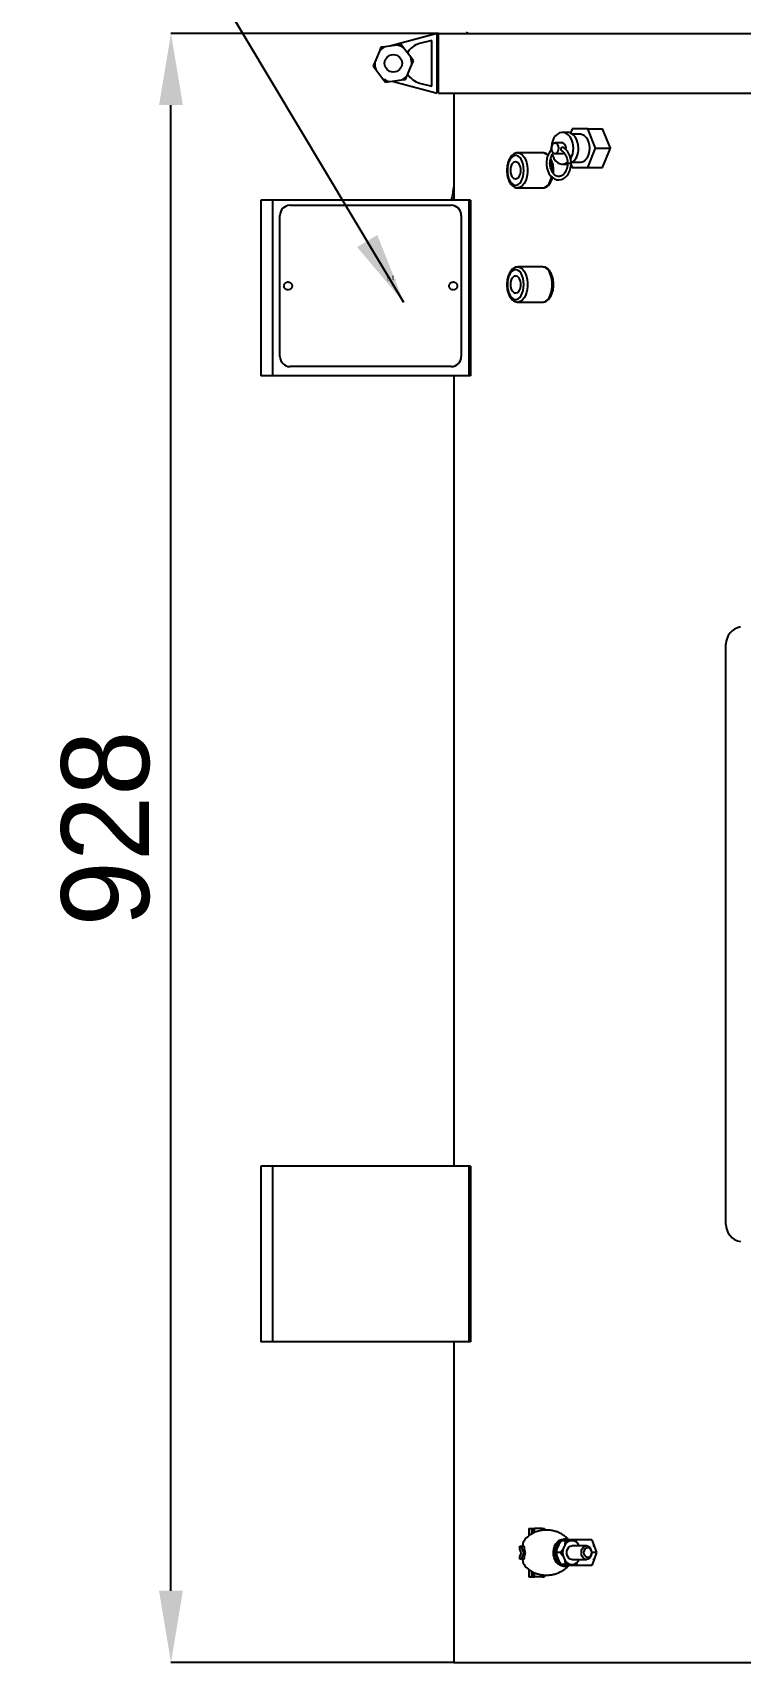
# Model space of a CAD drawing. Header units: millimetres. Extents: x 107291 to 113922, y -130611 to -125922.
# Drawn here: x 109107 to 109510, y -127889 to -126961 of the extents above; entities that cross this region are included whole.
import ezdxf

# ---------------------------------------------------------------- set-up
doc = ezdxf.new("R2010")
doc.units = ezdxf.units.MM
doc.header["$LTSCALE"] = 13
doc.linetypes.add('HIDDEN', pattern=[9.525, 6.35, -3.175])
for name, color, linetype in [('1', 4, 'Continuous'), ('2', 3, 'Continuous'), ('4', 2, 'HIDDEN'), ('几何体', 7, 'Continuous'), ('尺寸', 3, 'Continuous'), ('注释', 2, 'Continuous')]:
    doc.layers.add(name, color=color, linetype=linetype)
doc.styles.add('SLDTEXTSTYLE0', font='')
doc.styles.get("Standard").update_dxf_attribs({"font": 'gbenor.shx', "bigfont": 'gbcbig.shx'})
doc.styles.add('仿宋体', font='')
doc.styles.get('SLDTEXTSTYLE0').set_extended_font_data('汉仪长仿宋体')
doc.styles.get('仿宋体').set_extended_font_data('STFangsong')
doc.dimstyles.new('SLDDIMSTYLE0', dxfattribs={"dimtxt": 50, "dimasz": 40.8, "dimexe": 0, "dimexo": 0.0625, "dimgap": 12.5, "dimtad": 2, "dimdec": 0, "dimrnd": 1e-09, "dimzin": 12, "dimdsep": 46, "dimtxsty": 'SLDTEXTSTYLE0', "dimsah": 1, "dimcen": 0.09, "dimadec": 0, "dimazin": 3, "dimtfac": 1, "dimtdec": 0, "dimtmove": 0, "dimatfit": 0, "dimfxl": 1, "dimfrac": 2, "dimtolj": 1, "dimtzin": 12, "dimarcsym": 0})
doc.dimstyles.new('SLDDIMSTYLE2', dxfattribs={"dimtxt": 0.18, "dimasz": 40.8, "dimexe": 0, "dimexo": 0.0625, "dimgap": 0, "dimtad": 0, "dimtih": 1, "dimtoh": 1, "dimdec": 0, "dimrnd": 1e-09, "dimzin": 0, "dimdsep": 46, "dimtxsty": 'Standard', "dimsah": 1, "dimcen": 0.09, "dimadec": 0, "dimazin": 0, "dimtfac": 40.8, "dimtdec": 0, "dimtofl": 0, "dimtmove": 0, "dimatfit": 3, "dimfxl": 1, "dimfrac": 2, "dimtolj": 1, "dimtzin": 0, "dimarcsym": 0})

# ---------------------------------------------------------------- blocks, each defined once
blk = doc.blocks.new('*D11')
at = {"layer": 'Defpoints', "color": 0, "transparency": 16777216}
for p in [(109185.53, -126961.17), (109338.02, -126961.17), (109346.71, -127888.67)]:
    blk.add_point(p, dxfattribs=at)
at = {"layer": '尺寸', "color": 0, "lineweight": -2, "transparency": 16777216}
for p, q in [((109337.96, -126961.17), (109185.53, -126961.17)), ((109185.53, -127847.87), (109185.53, -127001.97)), ((109346.65, -127888.67), (109185.53, -127888.67))]:
    blk.add_line(p, q, dxfattribs=at)
at = {"layer": '尺寸', "color": 0, "transparency": 16777216}
for points in [[(109178.73, -127001.97), (109192.33, -127001.97), (109185.53, -126961.17)], [(109178.73, -127847.87), (109192.33, -127847.87), (109185.53, -127888.67)]]:
    blk.add_solid(points, dxfattribs=at)
at = {"layer": '尺寸', "color": 0, "transparency": 16777216, "insert": (109123.03, -127413.87), "char_height": 50, "attachment_point": 2, "rotation": 90, "style": 'SLDTEXTSTYLE0'}
blk.add_mtext('\\A1;928', dxfattribs=at)

msp = doc.modelspace()

# ---------------------------------------------------------------- linework, layer by layer
at = {"layer": '1'}
for p, q in [((109253.36, -127059.02), (109345.2, -127059.02)), ((109247.62, -127145.12), (109247.62, -127064.76)), ((109350.94, -127064.76), (109350.94, -127145.12)), ((109345.2, -127150.86), (109253.36, -127150.86))]:
    msp.add_line(p, q, dxfattribs=at)
for centre, start, end in [((109253.36, -127064.76), 90, 180), ((109345.2, -127064.76), 0, 90), ((109253.36, -127145.12), 180, 270), ((109345.2, -127145.12), 270, 0)]:
    msp.add_arc(centre, 5.74, start, end, dxfattribs=at)
at = {"layer": '4', "color": 0}
for centre in [(109252.22, -127104.94), (109346.35, -127104.94)]:
    msp.add_circle(centre, 2.3, dxfattribs=at)
at = {"layer": '几何体'}
for p, q in [((109307.58, -126968.7), (109305.18, -126969.02)), ((109314.22, -126967.82), (109307.58, -126968.7)), ((109337.21, -126961.17), (109310.26, -126968.34)), ((109316.62, -126967.5), (109314.22, -126967.82)), ((109318.1, -126969.42), (109316.62, -126967.5)), ((109334.21, -126965.08), (109327.22, -126966.94)), ((109334.21, -126991.27), (109334.21, -126965.08)), ((109337.21, -126995.17), (109337.21, -126961.17)), ((109338.02, -126995.17), (109338.02, -126961.17)), ((109338.02, -126961.17), (109966.21, -126961.17)), ((109301.69, -126977.45), (109300.77, -126979.69)), ((109304.25, -126971.26), (109301.69, -126977.45)), ((109305.18, -126969.02), (109304.25, -126971.26)), ((109322.18, -126974.74), (109318.1, -126969.42)), ((109323.66, -126976.66), (109322.18, -126974.74)), ((109322.74, -126978.89), (109323.66, -126976.66)), ((109300.77, -126979.69), (109302.24, -126981.61)), ((109302.24, -126981.61), (109306.33, -126986.93)), ((109306.33, -126986.93), (109307.8, -126988.85)), ((109316.85, -126987.65), (109319.25, -126987.33)), ((109319.25, -126987.33), (109320.18, -126985.09)), ((109320.18, -126985.09), (109322.74, -126978.89)), ((109307.8, -126988.85), (109310.2, -126988.53)), ((109310.2, -126988.53), (109316.85, -126987.65)), ((109311.56, -126988.35), (109337.21, -126995.17)), ((109327.22, -126989.41), (109334.21, -126991.27)), ((109338.02, -126995.17), (109966.21, -126995.17)), ((109346.71, -126995.17), (109346.71, -127056.17)), ((109408.55, -127023.53), (109404.35, -127023.53)), ((109411.4, -127017.53), (109408.55, -127017.53)), ((109414.08, -127015.53), (109413.13, -127017.88)), ((109422.98, -127015.53), (109414.08, -127015.53)), ((109418.53, -127018.53), (109414.29, -127018.53)), ((109427.43, -127026.53), (109422.98, -127015.53)), ((109422.98, -127015.53), (109431.47, -127015.53)), ((109435.92, -127026.53), (109431.47, -127015.53)), ((109382.99, -127029.12), (109383.13, -127029.12)), ((109397.32, -127029.12), (109383.13, -127029.12)), ((109397.46, -127029.12), (109397.32, -127029.12)), ((109404.35, -127029.53), (109408.55, -127029.53)), ((109410.58, -127027.29), (109410.65, -127026.53)), ((109422.98, -127037.53), (109427.43, -127026.53)), ((109427.43, -127026.53), (109435.92, -127026.53)), ((109431.47, -127037.53), (109435.92, -127026.53)), ((109408.55, -127035.53), (109411.4, -127035.53)), ((109411.49, -127035.03), (109411.78, -127035.03)), ((109411.78, -127035.03), (109413.49, -127035.03)), ((109413.45, -127035.98), (109414.08, -127037.53)), ((109414.08, -127037.53), (109422.98, -127037.53)), ((109414.29, -127034.53), (109418.53, -127034.53)), ((109422.98, -127037.53), (109431.47, -127037.53)), ((109383.13, -127049.12), (109397.32, -127049.12)), ((109236.75, -127056.17), (109236.75, -127156.17)), ((109243.42, -127056.17), (109236.75, -127056.17)), ((109243.42, -127056.17), (109243.42, -127156.17)), ((109355.19, -127056.17), (109243.42, -127056.17)), ((109355.19, -127056.17), (109355.19, -127156.17)), ((109356.23, -127056.17), (109355.19, -127056.17)), ((109356.23, -127056.17), (109356.23, -127156.17)), ((109382.99, -127094.12), (109383.13, -127094.12)), ((109397.32, -127094.12), (109383.13, -127094.12)), ((109397.46, -127094.12), (109397.32, -127094.12)), ((109383.13, -127114.12), (109397.32, -127114.12)), ((109243.42, -127156.17), (109236.75, -127156.17)), ((109355.19, -127156.17), (109243.42, -127156.17)), ((109346.71, -127156.17), (109346.71, -127606.17)), ((109356.23, -127156.17), (109355.19, -127156.17)), ((109501.71, -127639.24), (109501.71, -127308.92)), ((109236.75, -127606.17), (109236.75, -127706.17)), ((109243.42, -127606.17), (109236.75, -127606.17)), ((109243.42, -127606.17), (109243.42, -127706.17)), ((109355.19, -127606.17), (109243.42, -127606.17)), ((109355.19, -127606.17), (109355.19, -127706.17)), ((109356.23, -127606.17), (109355.19, -127606.17)), ((109356.23, -127606.17), (109356.23, -127706.17)), ((109243.42, -127706.17), (109236.75, -127706.17)), ((109355.19, -127706.17), (109243.42, -127706.17)), ((109346.71, -127706.17), (109346.71, -127888.67)), ((109356.23, -127706.17), (109355.19, -127706.17)), ((109389.43, -127812.45), (109389.43, -127816.55)), ((109389.43, -127812.45), (109390.9, -127812.45)), ((109390.9, -127812.45), (109390.9, -127815.61)), ((109390.9, -127812.45), (109391.88, -127812.45)), ((109391.88, -127812.45), (109392.74, -127812.45)), ((109391.88, -127812.45), (109391.88, -127815.09)), ((109392.74, -127814.7), (109392.74, -127812.45)), ((109396.99, -127812.45), (109392.74, -127812.45)), ((109396.99, -127812.45), (109396.99, -127813.66)), ((109396.99, -127812.45), (109398.3, -127812.45)), ((109398.3, -127812.45), (109398.3, -127813.42)), ((109384.28, -127824.2), (109384.28, -127822.5)), ((109384.28, -127822.5), (109385.13, -127822.5)), ((109386.61, -127826.17), (109385.13, -127822.5)), ((109385.13, -127822.5), (109386.83, -127822.5)), ((109386.28, -127820.16), (109385.89, -127822.35)), ((109385.89, -127822.35), (109386.1, -127822.35)), ((109389.21, -127816.81), (109388.4, -127817.35)), ((109406.47, -127821.54), (109405.35, -127824.09)), ((109407.95, -127819.46), (109406.47, -127821.54)), ((109410.39, -127819.46), (109407.95, -127819.46)), ((109410.05, -127821.54), (109408.94, -127824.09)), ((109410.31, -127818.43), (109409.25, -127818.43)), ((109410.39, -127819.46), (109412.78, -127819.46)), ((109425.23, -127818.9), (109412.32, -127818.9)), ((109415.01, -127819.46), (109412.78, -127819.46)), ((109422.24, -127822.35), (109413.89, -127822.35)), ((109416.25, -127819.46), (109417.73, -127821.54)), ((109418.09, -127822.35), (109417.73, -127821.54)), ((109425.23, -127818.9), (109426.6, -127822.53)), ((109426.63, -127822.61), (109426.33, -127821.9)), ((109426.6, -127822.53), (109427.97, -127826.17)), ((109385.01, -127826.17), (109384.28, -127824.2)), ((109385.01, -127826.17), (109384.28, -127828.15)), ((109384.28, -127829.84), (109384.28, -127828.15)), ((109385.13, -127829.84), (109384.28, -127829.84)), ((109386.61, -127826.17), (109385.13, -127829.84)), ((109386.83, -127829.84), (109385.13, -127829.84)), ((109385.89, -127829.99), (109386.28, -127832.19)), ((109386.1, -127829.99), (109385.89, -127829.99)), ((109386.61, -127826.17), (109387.52, -127826.17)), ((109405.02, -127826.17), (109405.35, -127828.25)), ((109407.45, -127826.17), (109405.02, -127826.17)), ((109405.35, -127828.25), (109406.47, -127830.8)), ((109407.45, -127826.17), (109408.94, -127824.09)), ((109408.94, -127828.25), (109410.05, -127830.8)), ((109410.39, -127832.88), (109410.05, -127830.8)), ((109413.89, -127829.99), (109422.24, -127829.99)), ((109417.73, -127830.8), (109418.09, -127829.99)), ((109425.08, -127825.43), (109425.03, -127825.18)), ((109425.03, -127827.16), (109425.08, -127826.91)), ((109427.97, -127826.17), (109425.16, -127826.17)), ((109426.6, -127829.81), (109425.23, -127833.45)), ((109426.33, -127830.45), (109426.63, -127829.74)), ((109427.97, -127826.17), (109426.6, -127829.81)), ((109388.4, -127834.99), (109389.24, -127835.56)), ((109389.43, -127835.77), (109389.43, -127839.89)), ((109389.43, -127839.89), (109390.9, -127839.89)), ((109390.9, -127836.73), (109390.9, -127839.89)), ((109390.9, -127839.89), (109391.88, -127839.89)), ((109391.88, -127837.25), (109391.88, -127839.89)), ((109391.88, -127839.89), (109392.74, -127839.89)), ((109392.74, -127839.89), (109392.74, -127837.65)), ((109396.99, -127839.89), (109392.74, -127839.89)), ((109396.99, -127838.69), (109396.99, -127839.89)), ((109396.99, -127839.89), (109398.3, -127839.89)), ((109398.3, -127838.91), (109398.3, -127839.89)), ((109410.39, -127832.88), (109407.95, -127832.88)), ((109409.25, -127833.92), (109410.31, -127833.92)), ((109425.23, -127833.45), (109412.32, -127833.45)), ((109412.78, -127832.88), (109415.01, -127832.88)), ((109416.25, -127832.88), (109415.01, -127832.88)), ((109346.71, -127888.67), (109651.71, -127888.67))]:
    msp.add_line(p, q, dxfattribs=at)
at = {"layer": '几何体', "flags": 128}
for points in [[(109354.21, -126960.17), (109354.16, -126960.76), (109354.04, -126961.17)], [(109406.45, -127026.53), (109406.32, -127025.51), (109405.96, -127024.6), (109405.4, -127023.93), (109404.71, -127023.58), (109403.98, -127023.58), (109403.29, -127023.93), (109402.73, -127024.6), (109402.37, -127025.51), (109402.24, -127026.53), (109402.37, -127027.56), (109402.73, -127028.46), (109403.29, -127029.13), (109403.98, -127029.49), (109404.71, -127029.49), (109405.4, -127029.13), (109405.96, -127028.46), (109406.32, -127027.56), (109406.45, -127026.53)], [(109414.85, -127026.53), (109414.73, -127024.72), (109414.34, -127022.98), (109413.72, -127021.39), (109412.89, -127020.01), (109411.88, -127018.89), (109410.74, -127018.09), (109409.5, -127017.63), (109408.23, -127017.54), (109406.97, -127017.82), (109405.77, -127018.45), (109404.69, -127019.41), (109403.76, -127020.67), (109403.03, -127022.16), (109402.53, -127023.84), (109402.27, -127025.62), (109402.27, -127027.35)], [(109410.65, -127026.53), (109410.52, -127025.51), (109410.16, -127024.6), (109409.6, -127023.93), (109408.91, -127023.58), (109408.55, -127023.53)], [(109417.71, -127026.53), (109417.58, -127024.72), (109417.2, -127022.98), (109416.58, -127021.39), (109415.75, -127020.01), (109414.74, -127018.89), (109413.59, -127018.09), (109412.36, -127017.63), (109411.4, -127017.53)], [(109424.14, -127026.53), (109424.01, -127024.81), (109423.62, -127023.17), (109423, -127021.69), (109422.16, -127020.43), (109421.16, -127019.46), (109420.03, -127018.82), (109418.84, -127018.54), (109418.53, -127018.53)], [(109377.2, -127039.12), (109377.3, -127040.89), (109377.6, -127042.58), (109378.09, -127044.12), (109378.74, -127045.44), (109379.54, -127046.48), (109380.43, -127047.2), (109381.39, -127047.57), (109382.36, -127047.57), (109383.32, -127047.2), (109384.22, -127046.48), (109385.01, -127045.44), (109385.66, -127044.12), (109386.15, -127042.58), (109386.45, -127040.89), (109386.56, -127039.12), (109386.45, -127037.35), (109386.15, -127035.66), (109385.66, -127034.12), (109385.01, -127032.8), (109384.22, -127031.76), (109383.32, -127031.04), (109382.36, -127030.67), (109381.39, -127030.67), (109380.43, -127031.04), (109379.54, -127031.76), (109378.74, -127032.8), (109378.09, -127034.12), (109377.6, -127035.66), (109377.3, -127037.35), (109377.2, -127039.12)], [(109383.13, -127029.12), (109383.91, -127029.22), (109384.93, -127029.67), (109385.88, -127030.46), (109386.73, -127031.56), (109387.46, -127032.94), (109388.02, -127034.54), (109388.41, -127036.3), (109388.61, -127038.17), (109388.61, -127040.07), (109388.41, -127041.94), (109388.02, -127043.7), (109387.46, -127045.3), (109386.73, -127046.68), (109385.88, -127047.78), (109384.93, -127048.57), (109383.91, -127049.02), (109383.14, -127049.12)], [(109402.36, -127027.31), (109401.62, -127028.11), (109400.79, -127029.42), (109400.15, -127030.92), (109399.71, -127032.56), (109399.5, -127034.28), (109399.52, -127036.02), (109399.76, -127037.74), (109400.23, -127039.36), (109400.91, -127040.85), (109401.79, -127042.15), (109402.84, -127043.22), (109404.02, -127044), (109405.29, -127044.46), (109406.59, -127044.6), (109407.86, -127044.41), (109409.08, -127043.93), (109410.2, -127043.16), (109411.21, -127042.12), (109412.06, -127040.84), (109412.74, -127039.37), (109413.21, -127037.75), (109413.45, -127036.04), (109413.49, -127035.03), (109413.49, -127035.03)], [(109402.75, -127030.07), (109403.03, -127030.9), (109403.76, -127032.39), (109404.69, -127033.65), (109405.77, -127034.61), (109406.97, -127035.24), (109408.23, -127035.52), (109409.5, -127035.43), (109410.74, -127034.97), (109411.49, -127034.49)], [(109408.55, -127029.53), (109408.91, -127029.49), (109409.57, -127029.15)], [(109418.53, -127034.53), (109418.84, -127034.52), (109420.03, -127034.24), (109421.16, -127033.6), (109422.16, -127032.63), (109423, -127031.37), (109423.62, -127029.89), (109424.01, -127028.25), (109424.14, -127026.53)], [(109379.12, -127039.12), (109379.22, -127037.77), (109379.52, -127036.52), (109380, -127035.47), (109380.61, -127034.68), (109381.32, -127034.22), (109382.06, -127034.13), (109382.8, -127034.41), (109383.46, -127035.04), (109384.01, -127035.96), (109384.4, -127037.13), (109384.6, -127038.44), (109384.6, -127039.8), (109384.4, -127041.11), (109384.01, -127042.28), (109383.46, -127043.21), (109382.8, -127043.83), (109382.06, -127044.11), (109381.32, -127044.02), (109380.61, -127043.56), (109380, -127042.77), (109379.52, -127041.72), (109379.22, -127040.47), (109379.12, -127039.12)], [(109397.32, -127049.12), (109398.1, -127049.02), (109399.12, -127048.57), (109400.07, -127047.78), (109400.92, -127046.68), (109401.65, -127045.3), (109402.21, -127043.7), (109402.44, -127042.78)], [(109377.2, -127104.12), (109377.3, -127105.89), (109377.6, -127107.58), (109378.09, -127109.12), (109378.74, -127110.44), (109379.54, -127111.48), (109380.43, -127112.2), (109381.39, -127112.57), (109382.36, -127112.57), (109383.32, -127112.2), (109384.22, -127111.48), (109385.01, -127110.44), (109385.66, -127109.12), (109386.15, -127107.58), (109386.45, -127105.89), (109386.56, -127104.12), (109386.45, -127102.35), (109386.15, -127100.66), (109385.66, -127099.12), (109385.01, -127097.8), (109384.22, -127096.76), (109383.32, -127096.04), (109382.36, -127095.67), (109381.39, -127095.67), (109380.43, -127096.04), (109379.54, -127096.76), (109378.74, -127097.8), (109378.09, -127099.12), (109377.6, -127100.66), (109377.3, -127102.35), (109377.2, -127104.12)], [(109383.13, -127094.12), (109383.91, -127094.22), (109384.93, -127094.67), (109385.88, -127095.46), (109386.73, -127096.56), (109387.46, -127097.94), (109388.02, -127099.54), (109388.41, -127101.3), (109388.61, -127103.17), (109388.61, -127105.07), (109388.41, -127106.94), (109388.02, -127108.7), (109387.46, -127110.3), (109386.73, -127111.68), (109385.88, -127112.78), (109384.93, -127113.57), (109383.91, -127114.02), (109383.14, -127114.12)], [(109397.32, -127114.12), (109398.1, -127114.02), (109399.12, -127113.57), (109400.07, -127112.78), (109400.92, -127111.68), (109401.65, -127110.3), (109402.21, -127108.7), (109402.6, -127106.94), (109402.8, -127105.07), (109402.8, -127103.17), (109402.6, -127101.3), (109402.21, -127099.54), (109401.65, -127097.94), (109400.92, -127096.56), (109400.07, -127095.46), (109399.12, -127094.67), (109398.1, -127094.22), (109397.46, -127094.12)], [(109379.12, -127104.12), (109379.22, -127102.77), (109379.52, -127101.52), (109380, -127100.47), (109380.61, -127099.68), (109381.32, -127099.22), (109382.06, -127099.13), (109382.8, -127099.41), (109383.46, -127100.04), (109384.01, -127100.96), (109384.4, -127102.13), (109384.6, -127103.44), (109384.6, -127104.8), (109384.4, -127106.11), (109384.01, -127107.28), (109383.46, -127108.21), (109382.8, -127108.83), (109382.06, -127109.11), (109381.32, -127109.02), (109380.61, -127108.56), (109380, -127107.77), (109379.52, -127106.72), (109379.22, -127105.47), (109379.12, -127104.12)], [(109409.25, -127833.92), (109408.61, -127833.87), (109407.38, -127833.51), (109406.22, -127832.81), (109405.22, -127831.8), (109404.39, -127830.52), (109403.8, -127829.04), (109403.46, -127827.43), (109403.39, -127825.75), (109403.6, -127824.1), (109404.07, -127822.54), (109404.78, -127821.16), (109405.7, -127820.01), (109406.79, -127819.14), (109407.99, -127818.61), (109409.25, -127818.43)], [(109413.24, -127832.88), (109412.18, -127833.51), (109410.94, -127833.87), (109409.67, -127833.87), (109408.43, -127833.51), (109407.28, -127832.81), (109406.27, -127831.8), (109405.45, -127830.52), (109404.86, -127829.04), (109404.52, -127827.43), (109404.45, -127825.75), (109404.66, -127824.1), (109405.13, -127822.54), (109405.84, -127821.16), (109406.76, -127820.01), (109407.84, -127819.14), (109409.05, -127818.61), (109410.31, -127818.43), (109410.31, -127818.43)], [(109413.89, -127829.99), (109413, -127829.8), (109412.19, -127829.26), (109411.55, -127828.42), (109411.14, -127827.35), (109411, -127826.17), (109411.14, -127824.99), (109411.55, -127823.93), (109412.19, -127823.08), (109413, -127822.54), (109413.89, -127822.35)], [(109425.03, -127827.16), (109424.99, -127827.35), (109424.58, -127828.42), (109423.94, -127829.26), (109423.13, -127829.8), (109422.24, -127829.99), (109421.35, -127829.8), (109420.54, -127829.26), (109419.9, -127828.42), (109419.49, -127827.35), (109419.35, -127826.17), (109419.49, -127824.99), (109419.9, -127823.93), (109420.54, -127823.08), (109421.35, -127822.54), (109422.24, -127822.35), (109422.24, -127822.35)], [(109423, -127823.32), (109423.78, -127823.51), (109424.45, -127824.07), (109424.93, -127824.9), (109425.15, -127825.91), (109425.07, -127826.95), (109424.72, -127827.89), (109424.13, -127828.6), (109423.39, -127828.98), (109422.6, -127828.98), (109421.86, -127828.6), (109421.28, -127827.89), (109420.92, -127826.95), (109420.85, -127825.91), (109421.07, -127824.9), (109421.54, -127824.07), (109422.22, -127823.51), (109423, -127823.32)]]:
    msp.add_lwpolyline(points, dxfattribs=at)
at = {"layer": '几何体'}
msp.add_circle((109312.21, -126978.17), 5, dxfattribs=at)
for centre, radius, start, end in [((109312.21, -126978.17), 10.55, 116.0855, 139.01794), ((109312.21, -126978.17), 10.55, 56.0855, 79.01794), ((109330.21, -126978.17), 11.63, 104.90015, 149.09741), ((109312.21, -126978.17), 10.55, 176.0855, 199.01794), ((109312.21, -126978.17), 10.55, 356.0855, 19.01794), ((109312.21, -126978.17), 10.55, 236.0855, 259.01794), ((109312.21, -126978.17), 10.55, 296.0855, 319.01794), ((109330.21, -126978.17), 11.63, 212.7545, 255.09985), ((109397.02, -127033.24), 4.14, 38.50691, 83.92336), ((109386.59, -127039.02), 16.25, 356.61149, 21.52421), ((109403.53, -127026.71), 11.33, 329.21714, 0.92931), ((109408.36, -127027.18), 9.37, 303.32284, 3.99633), ((109511.71, -127308.92), 10, 100, 180), ((109511.71, -127639.24), 10, 180, 260), ((109399.78, -127826), 14.16, 165.06389, 165.68316), ((109395.04, -127824.59), 9.82, 132.55539, 153.19201), ((109414.34, -127824.33), 5.11, 107.74294, 146.92012), ((109410.23, -127823.31), 4.88, 51.93295, 89.08376), ((109413.45, -127824.33), 5.11, 33.07988, 72.25706), ((109421.77, -127825.61), 3.29, 7.56037, 81.7186), ((109399.78, -127826.34), 14.16, 194.31684, 194.93611), ((109417.66, -127826.17), 8.97, 166.59764, 193.40236), ((109414.34, -127828.01), 5.11, 213.07988, 252.25706), ((109413.45, -127828.01), 5.11, 287.74294, 326.92012), ((109395.04, -127827.76), 9.82, 206.80799, 227.44461)]:
    msp.add_arc(centre, radius, start, end, dxfattribs=at)
for points, knots in [([(109382.95, -127029.15), (109382.63, -127029.17), (109381.94, -127029.23), (109380.93, -127029.69), (109379.96, -127030.41), (109379.08, -127031.4), (109378.33, -127032.64), (109377.71, -127034.11), (109377.27, -127035.73), (109377, -127037.43), (109376.96, -127038.57), (109376.95, -127039.12)], [0, 0, 0, 0, 0.088487, 0.193071, 0.300218, 0.412718, 0.530216, 0.650131, 0.769973, 0.889243, 1, 1, 1, 1]), ([(109400.38, -127030.39), (109400.1, -127030.16), (109399.53, -127029.69), (109398.55, -127029.25), (109397.84, -127029.18), (109397.5, -127029.15)], [0, 0, 0, 0, 0.324282, 0.677354, 1, 1, 1, 1]), ([(109411.49, -127035.03), (109411.49, -127035.29), (109411.47, -127036.07), (109411.28, -127037.34), (109410.87, -127038.75), (109410.28, -127040.01), (109409.54, -127041.05), (109408.7, -127041.85), (109407.79, -127042.38), (109406.84, -127042.62), (109405.87, -127042.59), (109404.88, -127042.24), (109403.94, -127041.58), (109403.11, -127040.65), (109402.42, -127039.49), (109401.89, -127038.15), (109401.57, -127036.68), (109401.44, -127035.14), (109401.54, -127033.59), (109401.83, -127032.11), (109402.33, -127030.76), (109402.87, -127029.75), (109403.26, -127029.3), (109403.4, -127029.14)], [0, 0, 0, 0, 0.02538, 0.074749, 0.124058, 0.173196, 0.222191, 0.271174, 0.320517, 0.370985, 0.423447, 0.477256, 0.529438, 0.579938, 0.62965, 0.679134, 0.728573, 0.778034, 0.827496, 0.876886, 0.926127, 0.975195, 1, 1, 1, 1]), ([(109403.39, -127040.9), (109403.43, -127040.46), (109403.53, -127039.43), (109403.47, -127037.79), (109403.25, -127036.05), (109402.83, -127034.4), (109402.36, -127033.12), (109401.97, -127032.48), (109401.84, -127032.27)], [0, 0, 0, 0, 0.143929, 0.333184, 0.522797, 0.713308, 0.905466, 1, 1, 1, 1]), ([(109408.13, -127027.88), (109408.1, -127027.86), (109408.01, -127027.83), (109407.91, -127027.66), (109407.84, -127027.4), (109407.83, -127027.08), (109407.88, -127026.75), (109407.97, -127026.43), (109408.12, -127026.15), (109408.31, -127025.96), (109408.54, -127025.9), (109408.69, -127025.95), (109408.77, -127025.97)], [0, 0, 0, 0, 0.044387, 0.150846, 0.257343, 0.361158, 0.463493, 0.569637, 0.683206, 0.79989, 0.907091, 1, 1, 1, 1]), ([(109408.12, -127027.89), (109408.19, -127027.93), (109408.57, -127028.13), (109409.24, -127028.68), (109410.04, -127029.65), (109410.69, -127030.86), (109411.17, -127032.24), (109411.45, -127033.65), (109411.48, -127034.6), (109411.49, -127035.03)], [0, 0, 0, 0, 0.037628, 0.206701, 0.372587, 0.536454, 0.699808, 0.863072, 1, 1, 1, 1]), ([(109413.49, -127035.03), (109413.48, -127034.72), (109413.47, -127033.83), (109413.26, -127032.37), (109412.8, -127030.73), (109412.12, -127029.22), (109411.25, -127027.91), (109410.23, -127026.86), (109409.34, -127026.25), (109408.83, -127026), (109408.69, -127025.94)], [0, 0, 0, 0, 0.0785701, 0.2256591, 0.3731667, 0.5210646, 0.6693444, 0.8175391, 0.9535979, 1, 1, 1, 1]), ([(109376.95, -127039.12), (109376.95, -127039.43), (109376.97, -127040.34), (109377.14, -127041.82), (109377.51, -127043.49), (109378.06, -127045.05), (109378.79, -127046.43), (109379.66, -127047.54), (109380.64, -127048.37), (109381.66, -127048.89), (109382.52, -127049.13), (109383.01, -127049.09), (109383.14, -127049.08)], [0, 0, 0, 0, 0.062007, 0.178751, 0.296068, 0.414301, 0.533874, 0.654876, 0.762498, 0.86489, 0.96381, 1, 1, 1, 1]), ([(109346.71, -127047.63), (109346.6, -127048.45), (109346.32, -127050.58), (109345.81, -127053.44), (109345.36, -127055.46), (109345.19, -127056.17)], [0, 0, 0, 0, 0.288013, 0.74755, 1, 1, 1, 1]), ([(109397.24, -127049.09), (109397.53, -127049.09), (109398.19, -127049.09), (109399.18, -127048.73), (109400.19, -127048.09), (109401.09, -127047.19), (109401.89, -127046.02), (109402.53, -127044.71), (109402.82, -127043.73), (109402.95, -127043.28)], [0, 0, 0, 0, 0.106532, 0.249023, 0.393122, 0.543716, 0.701734, 0.864271, 1, 1, 1, 1]), ([(109382.95, -127094.15), (109382.63, -127094.17), (109381.94, -127094.23), (109380.93, -127094.69), (109379.96, -127095.41), (109379.08, -127096.4), (109378.33, -127097.64), (109377.71, -127099.11), (109377.27, -127100.73), (109377, -127102.43), (109376.96, -127103.57), (109376.95, -127104.12)], [0, 0, 0, 0, 0.088487, 0.193071, 0.300218, 0.412718, 0.530216, 0.650131, 0.769973, 0.889243, 1, 1, 1, 1]), ([(109397.24, -127114.09), (109397.53, -127114.09), (109398.19, -127114.09), (109399.18, -127113.73), (109400.19, -127113.09), (109401.09, -127112.19), (109401.89, -127111.02), (109402.56, -127109.62), (109403.06, -127108.04), (109403.38, -127106.34), (109403.52, -127104.57), (109403.48, -127102.79), (109403.25, -127101.05), (109402.83, -127099.39), (109402.24, -127097.88), (109401.47, -127096.54), (109400.57, -127095.48), (109399.57, -127094.72), (109398.55, -127094.24), (109397.84, -127094.18), (109397.5, -127094.15)], [0, 0, 0, 0, 0.038702, 0.090468, 0.142818, 0.197527, 0.254934, 0.313982, 0.373298, 0.432349, 0.491163, 0.549902, 0.608753, 0.667883, 0.727524, 0.787873, 0.848892, 0.902411, 0.953403, 1, 1, 1, 1]), ([(109376.95, -127104.12), (109376.95, -127104.43), (109376.97, -127105.34), (109377.14, -127106.82), (109377.51, -127108.49), (109378.06, -127110.05), (109378.79, -127111.43), (109379.66, -127112.54), (109380.64, -127113.37), (109381.66, -127113.89), (109382.52, -127114.13), (109383.01, -127114.09), (109383.14, -127114.08)], [0, 0, 0, 0, 0.062007, 0.178751, 0.296068, 0.414301, 0.533874, 0.654876, 0.762498, 0.86489, 0.96381, 1, 1, 1, 1]), ([(109399.5, -127813.36), (109398.83, -127813.38), (109397.38, -127813.42), (109395.21, -127813.85), (109393.59, -127814.31), (109392.78, -127814.7), (109392.65, -127814.76)], [0, 0, 0, 0, 0.286481, 0.615938, 0.937138, 1, 1, 1, 1]), ([(109412.12, -127818.9), (109411.86, -127818.59), (109411.15, -127817.77), (109409.75, -127816.63), (109407.97, -127815.47), (109406, -127814.54), (109403.84, -127813.84), (109401.65, -127813.43), (109400.17, -127813.38), (109399.5, -127813.36)], [0, 0, 0, 0, 0.086344, 0.2327, 0.382664, 0.535347, 0.689989, 0.860518, 1, 1, 1, 1]), ([(109387.52, -127826.17), (109387.34, -127825.55), (109386.97, -127824.29), (109386.88, -127823.1), (109386.83, -127822.5)], [0, 0, 0, 0, 0.494023, 1, 1, 1, 1]), ([(109392.65, -127814.76), (109392.12, -127815), (109390.94, -127815.53), (109389.78, -127816.22), (109389.21, -127816.71), (109389.17, -127816.75)], [0, 0, 0, 0, 0.433778, 0.959453, 1, 1, 1, 1]), ([(109410.05, -127821.54), (109410.09, -127821.39), (109410.28, -127820.67), (109410.34, -127819.99), (109410.39, -127819.46)], [0, 0, 0, 0, 0.2176056, 1, 1, 1, 1]), ([(109415.01, -127819.46), (109415.12, -127819.46), (109415.62, -127819.46), (109415.97, -127819.46), (109416.25, -127819.46)], [0, 0, 0, 0, 0.2176062, 1, 1, 1, 1]), ([(109386.83, -127829.84), (109386.88, -127829.26), (109386.96, -127828.07), (109387.33, -127826.81), (109387.52, -127826.17)], [0, 0, 0, 0, 0.493971, 1, 1, 1, 1]), ([(109405.35, -127824.09), (109405.31, -127824.25), (109405.12, -127824.97), (109405.06, -127825.65), (109405.02, -127826.17)], [0, 0, 0, 0, 0.217606, 1, 1, 1, 1]), ([(109406.47, -127830.8), (109406.56, -127830.96), (109407.01, -127831.68), (109407.53, -127832.35), (109407.95, -127832.88)], [0, 0, 0, 0, 0.217606, 1, 1, 1, 1]), ([(109408.94, -127828.25), (109408.84, -127828.1), (109408.4, -127827.38), (109407.87, -127826.7), (109407.45, -127826.17)], [0, 0, 0, 0, 0.217606, 1, 1, 1, 1]), ([(109417.73, -127830.8), (109417.64, -127830.96), (109417.19, -127831.68), (109416.67, -127832.35), (109416.25, -127832.88)], [0, 0, 0, 0, 0.217606, 1, 1, 1, 1]), ([(109389.2, -127835.62), (109389.69, -127835.96), (109390.77, -127836.72), (109392.04, -127837.4), (109392.81, -127837.66), (109392.89, -127837.69)], [0, 0, 0, 0, 0.4273107, 0.9358455, 1, 1, 1, 1]), ([(109392.89, -127837.69), (109393.49, -127837.92), (109394.86, -127838.44), (109397.09, -127838.88), (109399.5, -127839.05), (109401.87, -127838.88), (109404.14, -127838.43), (109406.27, -127837.69), (109408.23, -127836.73), (109409.96, -127835.56), (109411.27, -127834.46), (109411.91, -127833.7), (109412.13, -127833.45)], [0, 0, 0, 0, 0.091694, 0.207682, 0.322067, 0.434264, 0.543979, 0.650907, 0.754766, 0.855207, 0.951813, 1, 1, 1, 1]), ([(109412.78, -127832.88), (109412.61, -127832.88), (109411.86, -127832.88), (109411.03, -127832.88), (109410.39, -127832.88)], [0, 0, 0, 0, 0.217606, 1, 1, 1, 1])]:
    msp.add_open_spline(points, degree=3, knots=knots, dxfattribs=at)

# ---------------------------------------------------------------- texts
at = {"layer": '2', "style": '仿宋体', "width": 0.6}
msp.add_text('L.V.', height=2.893, dxfattribs=at).set_placement((109308.47, -127101.76))

# ---------------------------------------------------------------- dimensions: what is measured, and where the dimension line sits
at = {"layer": '尺寸'}
dim = msp.add_linear_dim(base=(109185.52861519, -126961.17314423), p1=(109346.7132157, -127888.67314423), p2=(109338.01909718, -126961.17314423), angle=90, dimstyle='SLDDIMSTYLE0', dxfattribs=at)
dim.commit()
dim.dimension.update_dxf_attribs({"geometry": '*D11', "text_midpoint": (109185.52861519, -127413.87030864), "dimtype": 160})

# ---------------------------------------------------------------- leaders
at = {"layer": '注释'}
msp.add_leader([(109318.29, -127114.37), (108886.73, -126393.99)], dimstyle='SLDDIMSTYLE2', dxfattribs=at)

doc.saveas('drawing.dxf')
